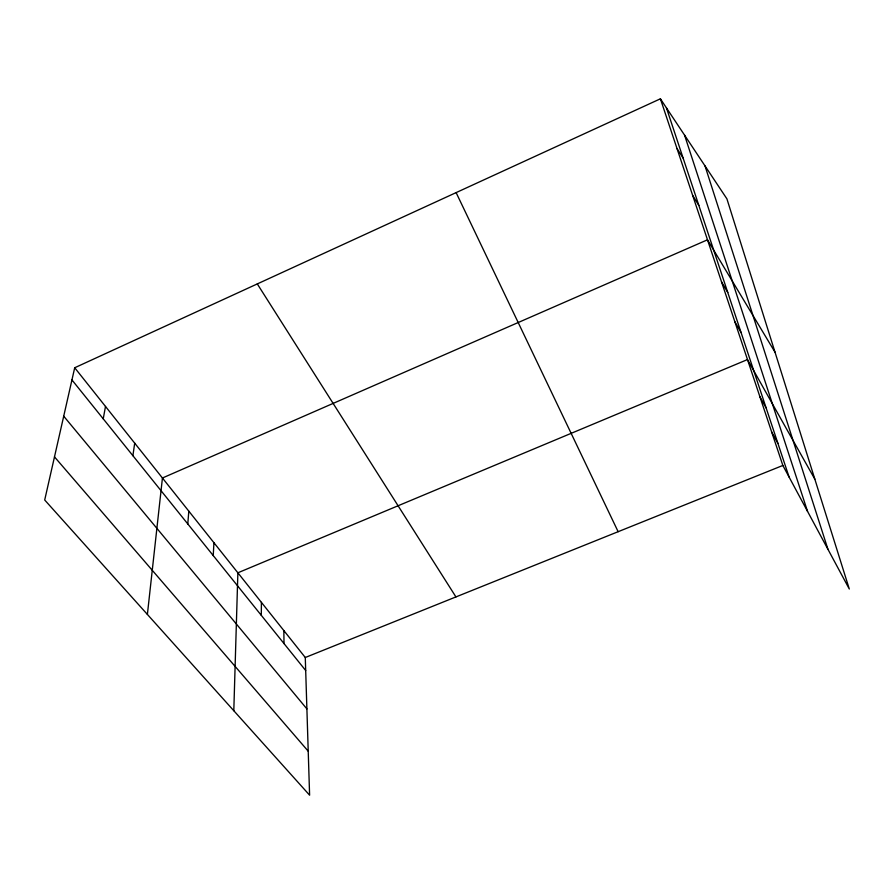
<?xml version="1.0" encoding="UTF-8"?>
<svg xmlns="http://www.w3.org/2000/svg" width="894" height="894" viewBox="0 0 894 894"><rect width="100%" height="100%" fill="white"/><g stroke="black" fill="none" stroke-linecap="round" stroke-linejoin="round"><path stroke-width="1.34" d="M261.305 615.351L261.394 602.355M233.803 710.719L237.871 572.797L747.485 359.567L814.836 479.15M213.241 555.599L213.934 542.714M187.785 523.951L188.813 511.156M147.387 614.424L162.44 477.999L707.489 239.804L775.009 352.169M132.893 455.705L134.703 443.145M103.235 418.828L105.503 406.446M74.705 367.758L44.7 500.003L309.603 795.191L305.279 657.503L74.705 367.758L660.398 98.809L726.911 198.848L849.3 589.012L782.853 465.461L660.398 98.809M305.279 657.503L782.853 465.461M54.489 456.879L308.218 751.195M63.72 416.202L306.899 708.908M71.945 379.928L305.692 670.522M676.993 148.505L683.117 158.082M257.293 283.912L455.929 596.924M692.671 195.428L698.84 205.419M721.525 281.833L727.772 292.483M734.834 321.706L741.104 332.613M759.866 396.645L766.136 407.955M771.645 431.903L777.892 443.368M456.119 192.612L618.134 531.695M666.443 107.906L789.089 477.061M684.558 135.139L807.528 511.346M705.02 165.926L827.945 549.307M283.845 630.561L284.013 643.579"/></g></svg>
